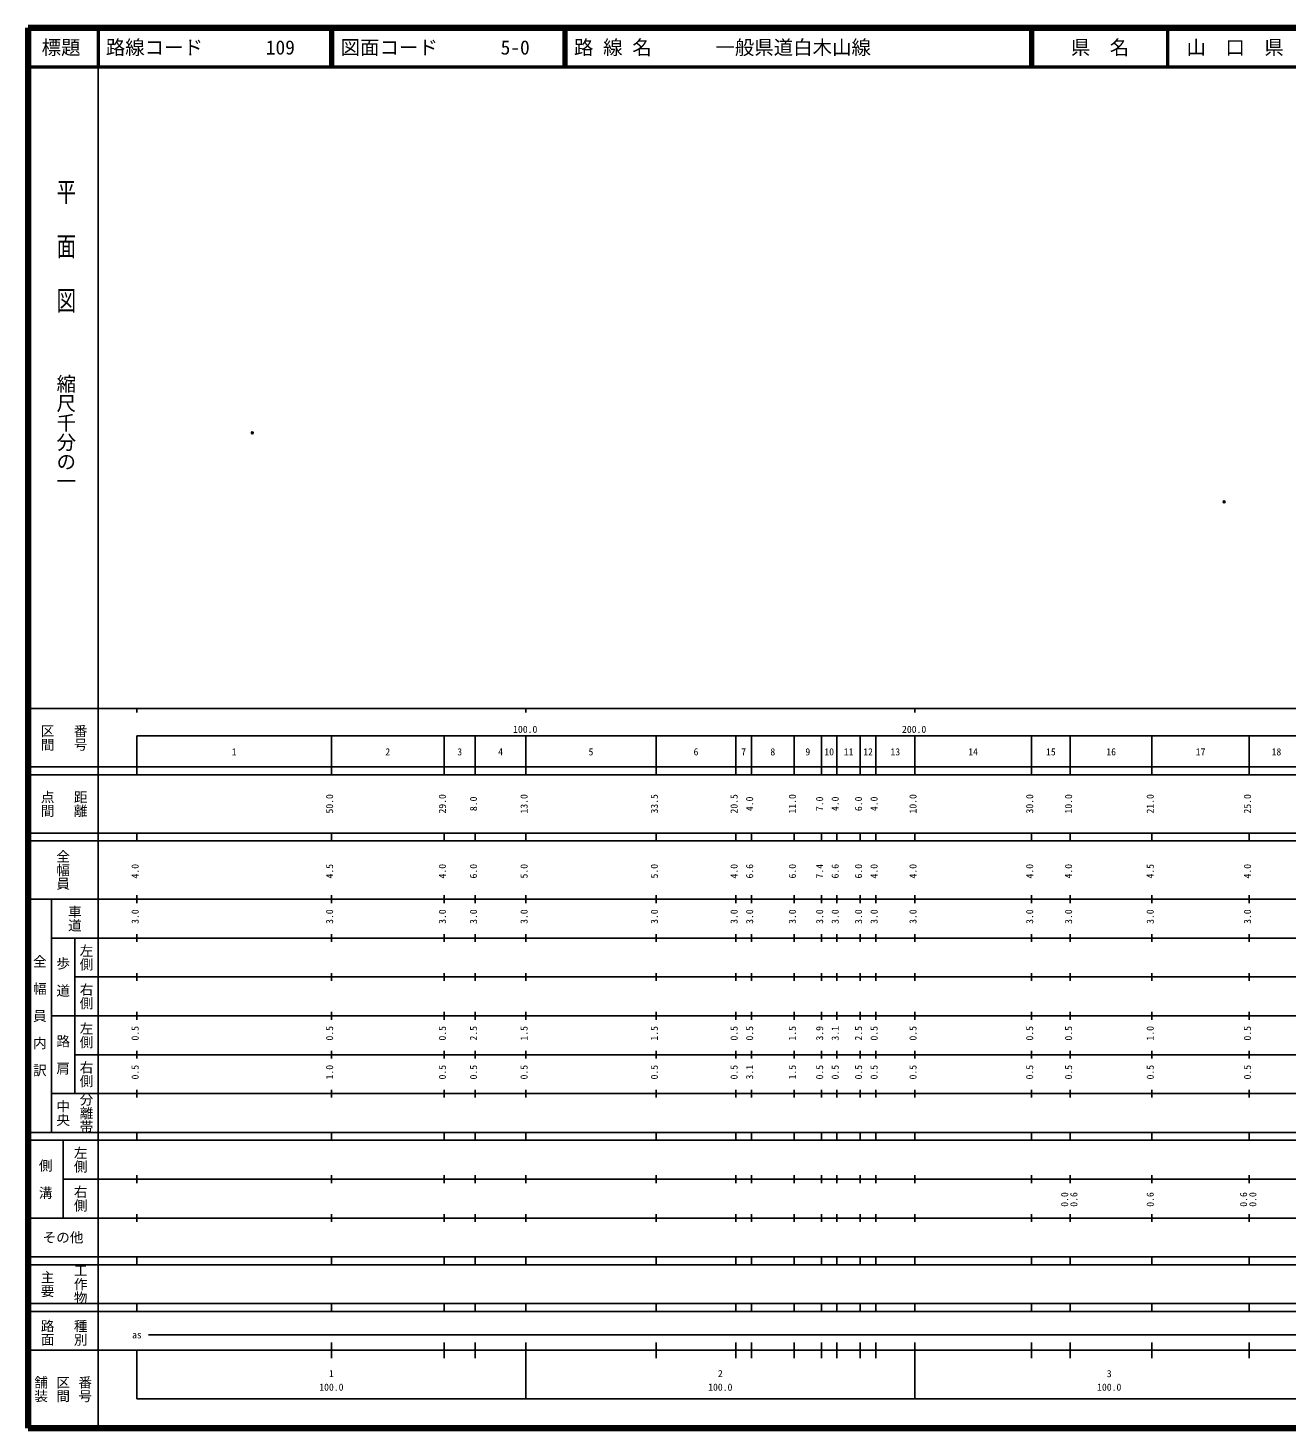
# Model space of a CAD drawing. Units: millimetres on the paper. Extents: x 40 to 680, y 20 to 380.
# Drawn here: x 40 to 363.7, y 20 to 380 of the extents above; entities that cross this region are included whole.
import ezdxf
from ezdxf.enums import TextEntityAlignment as Align

# ---------------------------------------------------------------- set-up
doc = ezdxf.new("R2010")
doc.units = ezdxf.units.MM
doc.header["$PDMODE"] = 32
doc.header["$PDSIZE"] = 0.5
doc.layers.add('M-OTRS', color=6, linetype='Continuous')
doc.layers.add('M-TTL-TXT', color=7, linetype='Continuous')
for name, color, linetype, lineweight in [('M-TTL', 2, 'Continuous', 140), ('M-TTL-BAND', 7, 'Continuous', 25), ('M-TTL-LINE', 7, 'Continuous', 50)]:
    doc.layers.add(name, color=color, linetype=linetype, lineweight=lineweight)
doc.styles.add('@ＭＳ ゴシック', font='')
doc.styles.add('ＭＳ ゴシック', font='')
doc.styles.get('@ＭＳ ゴシック').set_extended_font_data('@MS Gothic')
doc.styles.get('ＭＳ ゴシック').set_extended_font_data('MS Gothic')

msp = doc.modelspace()

# ---------------------------------------------------------------- linework, layer by layer
at = {"layer": 'M-OTRS'}
for p in [(97.676, 275.907), (347.55, 258.178)]:
    msp.add_point(p, dxfattribs=at)
at = {"layer": 'M-TTL'}
for p, q in [((40, 380), (40, 20)), ((680, 380), (40, 380)), ((40, 20), (680, 20))]:
    msp.add_line(p, q, dxfattribs=at)
at = {"layer": 'M-TTL-BAND'}
for p, q in [((58, 370), (58, 20)), ((40, 205), (579, 205)), ((68, 205), (68, 204)), ((168, 205), (168, 204)), ((268, 205), (268, 204)), ((68, 198), (579, 198)), ((68, 198), (68, 188)), ((118, 188), (118, 198)), ((147, 188), (147, 198)), ((155, 188), (155, 198)), ((168, 188), (168, 198)), ((201.5, 188), (201.5, 198)), ((222, 188), (222, 198)), ((226, 188), (226, 198)), ((237, 188), (237, 198)), ((244, 188), (244, 198)), ((248, 188), (248, 198)), ((254, 188), (254, 198)), ((258, 188), (258, 198)), ((268, 188), (268, 198)), ((298, 188), (298, 198)), ((308, 188), (308, 198)), ((329, 188), (329, 198)), ((354, 188), (354, 198)), ((40, 190), (579, 190)), ((40, 188), (579, 188)), ((40, 173), (579, 173)), ((68, 171), (68, 173)), ((118, 171), (118, 173)), ((147, 171), (147, 173)), ((155, 171), (155, 173)), ((168, 171), (168, 173)), ((201.5, 171), (201.5, 173)), ((222, 171), (222, 173)), ((226, 171), (226, 173)), ((237, 171), (237, 173)), ((244, 171), (244, 173)), ((248, 171), (248, 173)), ((254, 171), (254, 173)), ((258, 171), (258, 173)), ((268, 171), (268, 173)), ((298, 171), (298, 173)), ((308, 171), (308, 173)), ((329, 171), (329, 173)), ((354, 171), (354, 173)), ((40, 171), (579, 171)), ((40, 156), (579, 156)), ((46, 96), (46, 156)), ((68, 155), (68, 157)), ((118, 155), (118, 157)), ((147, 155), (147, 157)), ((155, 155), (155, 157)), ((168, 155), (168, 157)), ((201.5, 155), (201.5, 157)), ((222, 155), (222, 157)), ((226, 155), (226, 157)), ((237, 155), (237, 157)), ((244, 155), (244, 157)), ((248, 155), (248, 157)), ((254, 155), (254, 157)), ((258, 155), (258, 157)), ((268, 155), (268, 157)), ((298, 155), (298, 157)), ((308, 155), (308, 157)), ((329, 155), (329, 157)), ((354, 155), (354, 157)), ((46, 146), (579, 146)), ((52, 146), (52, 106)), ((68, 145), (68, 147)), ((118, 145), (118, 147)), ((147, 145), (147, 147)), ((155, 145), (155, 147)), ((168, 145), (168, 147)), ((201.5, 145), (201.5, 147)), ((222, 145), (222, 147)), ((226, 145), (226, 147)), ((237, 145), (237, 147)), ((244, 145), (244, 147)), ((248, 145), (248, 147)), ((254, 145), (254, 147)), ((258, 145), (258, 147)), ((268, 145), (268, 147)), ((298, 145), (298, 147)), ((308, 145), (308, 147)), ((329, 145), (329, 147)), ((354, 145), (354, 147)), ((68, 135), (68, 137)), ((118, 135), (118, 137)), ((147, 135), (147, 137)), ((155, 135), (155, 137)), ((168, 135), (168, 137)), ((201.5, 135), (201.5, 137)), ((222, 135), (222, 137)), ((226, 135), (226, 137)), ((237, 135), (237, 137)), ((244, 135), (244, 137)), ((248, 135), (248, 137)), ((254, 135), (254, 137)), ((258, 135), (258, 137)), ((268, 135), (268, 137)), ((298, 135), (298, 137)), ((308, 135), (308, 137)), ((329, 135), (329, 137)), ((354, 135), (354, 137)), ((52, 136), (579, 136)), ((46, 126), (579, 126)), ((68, 125), (68, 127)), ((118, 125), (118, 127)), ((147, 125), (147, 127)), ((155, 125), (155, 127)), ((168, 125), (168, 127)), ((201.5, 125), (201.5, 127)), ((222, 125), (222, 127)), ((226, 125), (226, 127)), ((237, 125), (237, 127)), ((244, 125), (244, 127)), ((248, 125), (248, 127)), ((254, 125), (254, 127)), ((258, 125), (258, 127)), ((268, 125), (268, 127)), ((298, 125), (298, 127)), ((308, 125), (308, 127)), ((329, 125), (329, 127)), ((354, 125), (354, 127)), ((52, 116), (579, 116)), ((68, 115), (68, 117)), ((118, 115), (118, 117)), ((147, 115), (147, 117)), ((155, 115), (155, 117)), ((168, 115), (168, 117)), ((201.5, 115), (201.5, 117)), ((222, 115), (222, 117)), ((226, 115), (226, 117)), ((237, 115), (237, 117)), ((244, 115), (244, 117)), ((248, 115), (248, 117)), ((254, 115), (254, 117)), ((258, 115), (258, 117)), ((268, 115), (268, 117)), ((298, 115), (298, 117)), ((308, 115), (308, 117)), ((329, 115), (329, 117)), ((354, 115), (354, 117)), ((46, 106), (579, 106)), ((68, 105), (68, 107)), ((118, 105), (118, 107)), ((147, 105), (147, 107)), ((155, 105), (155, 107)), ((168, 105), (168, 107)), ((201.5, 105), (201.5, 107)), ((222, 105), (222, 107)), ((226, 105), (226, 107)), ((237, 105), (237, 107)), ((244, 105), (244, 107)), ((248, 105), (248, 107)), ((254, 105), (254, 107)), ((258, 105), (258, 107)), ((268, 105), (268, 107)), ((298, 105), (298, 107)), ((308, 105), (308, 107)), ((329, 105), (329, 107)), ((354, 105), (354, 107)), ((40, 96), (579, 96)), ((40, 94), (579, 94)), ((49, 94), (49, 74)), ((68, 94), (68, 96)), ((118, 94), (118, 96)), ((147, 94), (147, 96)), ((155, 94), (155, 96)), ((168, 94), (168, 96)), ((201.5, 94), (201.5, 96)), ((222, 94), (222, 96)), ((226, 94), (226, 96)), ((237, 94), (237, 96)), ((244, 94), (244, 96)), ((248, 94), (248, 96)), ((254, 94), (254, 96)), ((258, 94), (258, 96)), ((268, 94), (268, 96)), ((298, 94), (298, 96)), ((308, 94), (308, 96)), ((329, 94), (329, 96)), ((354, 94), (354, 96)), ((49, 84), (579, 84)), ((68, 83), (68, 85)), ((118, 83), (118, 85)), ((147, 83), (147, 85)), ((155, 83), (155, 85)), ((168, 83), (168, 85)), ((201.5, 83), (201.5, 85)), ((222, 83), (222, 85)), ((226, 83), (226, 85)), ((237, 83), (237, 85)), ((244, 83), (244, 85)), ((248, 83), (248, 85)), ((254, 83), (254, 85)), ((258, 83), (258, 85)), ((268, 83), (268, 85)), ((298, 83), (298, 85)), ((308, 83), (308, 85)), ((329, 83), (329, 85)), ((354, 83), (354, 85)), ((40, 74), (579, 74)), ((68, 73), (68, 75)), ((118, 73), (118, 75)), ((147, 73), (147, 75)), ((155, 73), (155, 75)), ((168, 73), (168, 75)), ((201.5, 73), (201.5, 75)), ((222, 73), (222, 75)), ((226, 73), (226, 75)), ((237, 73), (237, 75)), ((244, 73), (244, 75)), ((248, 73), (248, 75)), ((254, 73), (254, 75)), ((258, 73), (258, 75)), ((268, 73), (268, 75)), ((298, 73), (298, 75)), ((308, 73), (308, 75)), ((329, 73), (329, 75)), ((354, 73), (354, 75)), ((40, 64), (579, 64)), ((40, 62), (579, 62)), ((68, 62), (68, 64)), ((118, 62), (118, 64)), ((147, 62), (147, 64)), ((155, 62), (155, 64)), ((168, 62), (168, 64)), ((201.5, 62), (201.5, 64)), ((222, 62), (222, 64)), ((226, 62), (226, 64)), ((237, 62), (237, 64)), ((244, 62), (244, 64)), ((248, 62), (248, 64)), ((254, 62), (254, 64)), ((258, 62), (258, 64)), ((268, 62), (268, 64)), ((298, 62), (298, 64)), ((308, 62), (308, 64)), ((329, 62), (329, 64)), ((354, 62), (354, 64)), ((40, 52), (579, 52)), ((68, 50), (68, 52)), ((118, 50), (118, 52)), ((147, 50), (147, 52)), ((155, 50), (155, 52)), ((168, 50), (168, 52)), ((201.5, 50), (201.5, 52)), ((222, 50), (222, 52)), ((226, 50), (226, 52)), ((237, 50), (237, 52)), ((244, 50), (244, 52)), ((248, 50), (248, 52)), ((254, 50), (254, 52)), ((258, 50), (258, 52)), ((268, 50), (268, 52)), ((298, 50), (298, 52)), ((308, 50), (308, 52)), ((329, 50), (329, 52)), ((354, 50), (354, 52)), ((40, 50), (579, 50)), ((71, 44), (565, 44)), ((40, 40), (579, 40)), ((68, 40), (68, 27.5)), ((118, 38), (118, 42)), ((147, 38), (147, 42)), ((155, 38), (155, 42)), ((168, 27.5), (168, 42)), ((201.5, 38), (201.5, 42)), ((222, 38), (222, 42)), ((226, 38), (226, 42)), ((237, 38), (237, 42)), ((244, 38), (244, 42)), ((248, 38), (248, 42)), ((254, 38), (254, 42)), ((258, 38), (258, 42)), ((268, 27.5), (268, 42)), ((298, 38), (298, 42)), ((308, 38), (308, 42)), ((329, 38), (329, 42)), ((354, 38), (354, 42)), ((68, 27.5), (579, 27.5))]:
    msp.add_line(p, q, dxfattribs=at)
at = {"layer": 'M-TTL-LINE'}
for p, q in [((58, 380), (58, 370)), ((117.75, 380), (117.75, 370)), ((118.25, 380), (118.25, 370)), ((177.75, 380), (177.75, 370)), ((178.25, 380), (178.25, 370)), ((297.75, 380), (297.75, 370)), ((298.25, 380), (298.25, 370)), ((333, 380), (333, 370)), ((40, 370), (680, 370))]:
    msp.add_line(p, q, dxfattribs=at)

# ---------------------------------------------------------------- texts
at = {"layer": 'M-TTL-BAND', "style": '@ＭＳ ゴシック', "width": 1.4}
msp.add_text('平  面  図', height=3.666, rotation=270, dxfattribs=at).set_placement((49.777, 306.475), align=Align.MIDDLE_RIGHT)
at = {"layer": 'M-TTL-BAND', "style": '@ＭＳ ゴシック'}
msp.add_text('縮尺千分の一', height=3.666, rotation=270, dxfattribs=at).set_placement((49.777, 261.03), align=Align.MIDDLE_RIGHT)
for s, p in [('区間', (45, 197.5)), ('番号', (53.5, 197.5)), ('点間', (45, 180.5)), ('距離', (53.5, 180.5)), ('全幅員', (49, 163.5)), ('車道', (52, 151)), ('左側', (55, 141)), ('全\u3000幅\u3000員\u3000内\u3000訳', (43, 126)), ('歩\u3000道', (49, 136)), ('右側', (55, 131)), ('左側', (55, 121)), ('路\u3000肩', (49, 116)), ('右側', (55, 111)), ('分離帯', (55, 101)), ('中央', (49, 101)), ('左側', (53.5, 89)), ('側\u3000溝', (44.5, 84)), ('右側', (53.5, 79)), ('工作物', (53.5, 57)), ('主要', (45, 57)), ('路面', (45, 44.5)), ('種別', (53.5, 44.5)), ('舗装', (43.333, 30)), ('区間', (49, 30)), ('番号', (54.667, 30))]:
    msp.add_text(s, height=2.566, rotation=270, dxfattribs=at).set_placement(p, align=Align.MIDDLE_CENTER)
at = {"layer": 'M-TTL-BAND', "style": 'ＭＳ ゴシック'}
for s, p in [('100.0', (167.844, 198.195)), ('200.0', (267.844, 198.195)), ('1', (93, 192.405)), ('2', (132.5, 192.405)), ('3', (151, 192.405)), ('4', (161.5, 192.405)), ('5', (184.75, 192.405)), ('6', (211.75, 192.405)), ('7', (224, 192.405)), ('8', (231.5, 192.405)), ('9', (240.5, 192.405)), ('10', (246, 192.405)), ('11', (251, 192.405)), ('12', (256, 192.405)), ('13', (263, 192.405)), ('14', (283, 192.405)), ('15', (303, 192.405)), ('16', (318.5, 192.405)), ('17', (341.5, 192.405)), ('18', (361, 192.405)), ('as', (68, 42.5)), ('1', (118, 32.523)), ('2', (218, 32.523)), ('3', (318, 32.523)), ('100.0', (118, 29.033)), ('100.0', (218, 29.033)), ('100.0', (318, 29.033))]:
    msp.add_text(s, height=1.833, dxfattribs=at).set_placement(p, align=Align.BOTTOM_CENTER)
for s, p in [('50.0', (119, 180.5)), ('29.0', (148, 180.5)), ('8.0', (156, 180.5)), ('13.0', (169, 180.5)), ('33.5', (202.5, 180.5)), ('20.5', (223, 180.5)), ('4.0', (227, 180.5)), ('11.0', (238, 180.5)), ('7.0', (245, 180.5)), ('4.0', (249, 180.5)), ('6.0', (255, 180.5)), ('4.0', (259, 180.5)), ('10.0', (269, 180.5)), ('30.0', (299, 180.5)), ('10.0', (309, 180.5)), ('21.0', (330, 180.5)), ('25.0', (355, 180.5)), ('4.0', (69, 163.174)), ('4.5', (119, 163.174)), ('4.0', (148, 163.174)), ('6.0', (156, 163.174)), ('5.0', (169, 163.174)), ('5.0', (202.5, 163.174)), ('4.0', (223, 163.174)), ('6.6', (227, 163.174)), ('6.0', (238, 163.174)), ('7.4', (245, 163.174)), ('6.6', (249, 163.174)), ('6.0', (255, 163.174)), ('4.0', (259, 163.174)), ('4.0', (269, 163.174)), ('4.0', (299, 163.174)), ('4.0', (309, 163.174)), ('4.5', (330, 163.174)), ('4.0', (355, 163.174)), ('3.0', (69, 151.5)), ('3.0', (119, 151.5)), ('3.0', (148, 151.5)), ('3.0', (156, 151.5)), ('3.0', (169, 151.5)), ('3.0', (202.5, 151.5)), ('3.0', (223, 151.5)), ('3.0', (227, 151.5)), ('3.0', (238, 151.5)), ('3.0', (245, 151.5)), ('3.0', (249, 151.5)), ('3.0', (255, 151.5)), ('3.0', (259, 151.5)), ('3.0', (269, 151.5)), ('3.0', (299, 151.5)), ('3.0', (309, 151.5)), ('3.0', (330, 151.5)), ('3.0', (355, 151.5)), ('0.5', (69, 121.5)), ('0.5', (119, 121.5)), ('0.5', (148, 121.5)), ('2.5', (156, 121.5)), ('1.5', (169, 121.5)), ('1.5', (202.5, 121.5)), ('0.5', (223, 121.5)), ('0.5', (227, 121.5)), ('1.5', (238, 121.5)), ('3.9', (245, 121.5)), ('3.1', (249, 121.5)), ('2.5', (255, 121.5)), ('0.5', (259, 121.5)), ('0.5', (269, 121.5)), ('0.5', (299, 121.5)), ('0.5', (309, 121.5)), ('1.0', (330, 121.5)), ('0.5', (355, 121.5)), ('0.5', (69, 111.5)), ('1.0', (119, 111.5)), ('0.5', (148, 111.5)), ('0.5', (156, 111.5)), ('0.5', (169, 111.5)), ('0.5', (202.5, 111.5)), ('0.5', (223, 111.5)), ('3.1', (227, 111.5)), ('1.5', (238, 111.5)), ('0.5', (245, 111.5)), ('0.5', (249, 111.5)), ('0.5', (255, 111.5)), ('0.5', (259, 111.5)), ('0.5', (269, 111.5)), ('0.5', (299, 111.5)), ('0.5', (309, 111.5)), ('0.5', (330, 111.5)), ('0.5', (355, 111.5)), ('0.0', (308, 78.764)), ('0.6', (310.37, 78.764)), ('0.6', (330, 78.764)), ('0.6', (354, 78.764)), ('0.0', (356.37, 78.764))]:
    msp.add_text(s, height=1.833, rotation=90, dxfattribs=at).set_placement(p, align=Align.BOTTOM_CENTER)
msp.add_text('その他', height=2.566, dxfattribs=at).set_placement((49, 69), align=Align.MIDDLE_CENTER)
at = {"layer": 'M-TTL-TXT', "style": 'ＭＳ ゴシック'}
for s, p in [('標題', (48.5, 375)), ('県\u3000名', (315.625, 375)), ('山\u3000口\u3000県', (350.375, 375))]:
    msp.add_text(s, height=3.666, dxfattribs=at).set_placement(p, align=Align.MIDDLE_CENTER)
for s, p in [('路線コード', (60, 375)), ('109', (101.142, 375)), ('図面コード', (120.38, 375)), ('5-0', (161.521, 375)), ('路 線 名', (180.38, 375)), ('一般県道白木山線', (216.734, 375))]:
    msp.add_text(s, height=3.666, dxfattribs=at).set_placement(p, align=Align.MIDDLE_LEFT)

doc.saveas('drawing.dxf')
